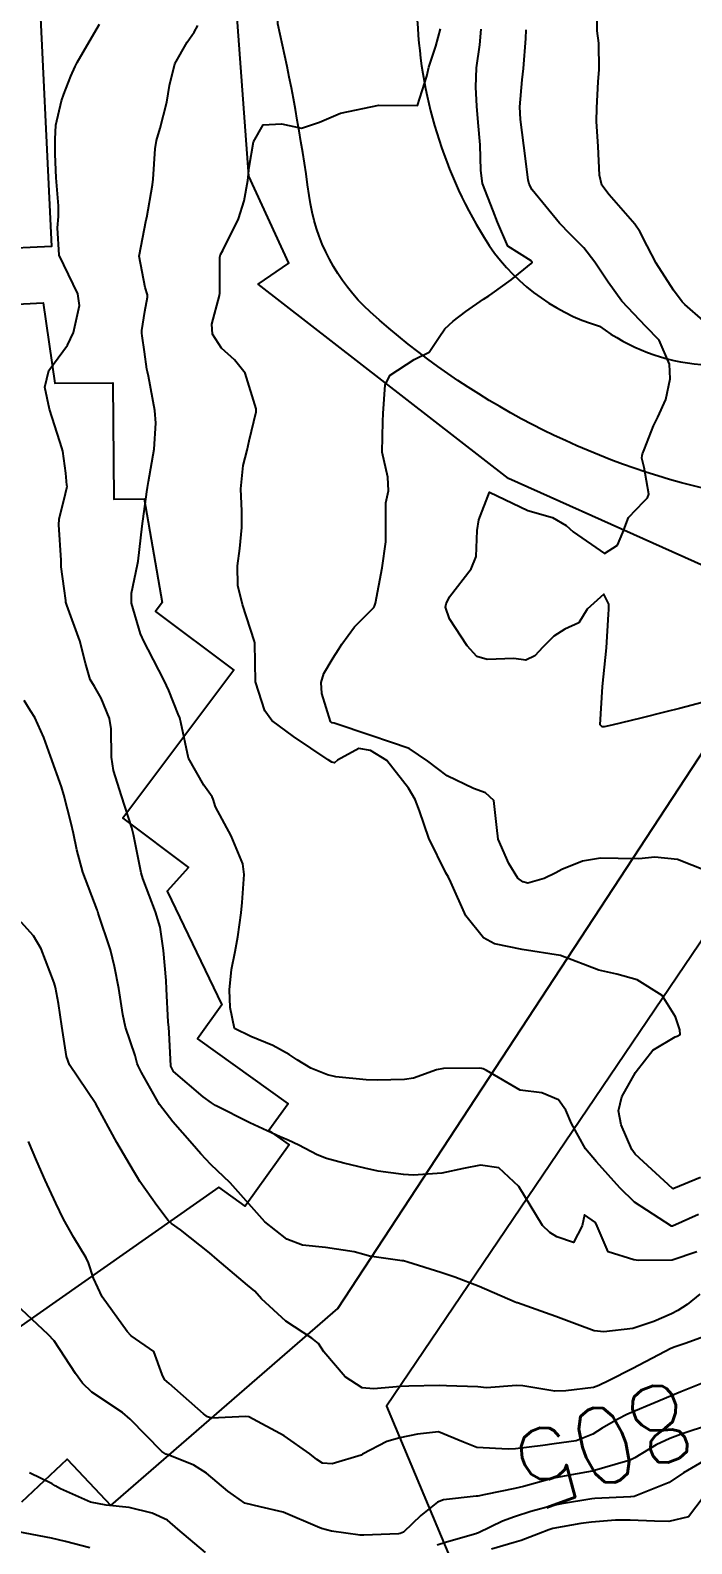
# Model space of a CAD drawing. Header units: metres. Extents: x 318500 to 325275, y 7408834 to 7428799.
# Drawn here: x 321662.2 to 321696.5, y 7423664.5 to 7423743 of the extents above; entities that cross this region are included whole.
import ezdxf
from ezdxf.enums import TextEntityAlignment as Align

# ---------------------------------------------------------------- set-up
doc = ezdxf.new("R2010")
doc.units = ezdxf.units.M
doc.header["$MEASUREMENT"] = 0
for name, color, linetype in [('Cotas', 45, 'Continuous'), ('Curvas de Nivel 1m', 11, 'Continuous'), ('Curvas de Nivel 5m', 15, 'Continuous'), ('Edificações', 30, 'Continuous'), ('Vias Primárias', 230, 'Continuous')]:
    doc.layers.add(name, color=color, linetype=linetype)
doc.styles.add('Style-STANDARD', font='STANDARD.shx')

msp = doc.modelspace()

# ---------------------------------------------------------------- linework, layer by layer
at = {"layer": 'Curvas de Nivel 1m', "flags": 128}
for points, elevation in [([(321697.121, 7423727.96), (321696.178, 7423728.792), (321696.041, 7423728.931), (321695.59, 7423729.535), (321694.683, 7423730.945), (321694.219, 7423731.828), (321693.843, 7423732.573), (321693.577, 7423732.96), (321692.253, 7423734.48), (321691.867, 7423734.986), (321691.752, 7423735.504), (321691.672, 7423736.989), (321691.601, 7423738.289), (321691.611, 7423738.99), (321691.685, 7423740.344), (321691.728, 7423740.989), (321691.713, 7423742.342), (321691.627, 7423742.991), (321691.652, 7423744.261)], 814), ([(321696.798, 7423679.637), (321695.523, 7423679.211), (321693.768, 7423679.192), (321693.523, 7423679.219), (321692.203, 7423679.646), (321691.634, 7423680.979), (321691.543, 7423681.156), (321690.975, 7423681.559), (321690.851, 7423680.987), (321690.402, 7423680.12), (321689.534, 7423680.415), (321689.173, 7423680.642), (321688.793, 7423681.011), (321687.57, 7423683.03), (321686.53, 7423683.996), (321685.581, 7423684.141), (321684.689, 7423683.958), (321683.576, 7423683.725), (321682.098, 7423683.625), (321681.575, 7423683.652), (321680.276, 7423683.828), (321679.578, 7423683.976), (321678.485, 7423684.247), (321677.583, 7423684.476), (321677.096, 7423684.678), (321676.149, 7423685.182), (321675.594, 7423685.44), (321675.187, 7423685.605), (321673.607, 7423686.328), (321671.827, 7423687.238), (321671.622, 7423687.365), (321671.181, 7423687.692), (321669.646, 7423688.999), (321669.515, 7423689.272), (321669.424, 7423691.03), (321669.404, 7423691.274), (321669.368, 7423691.581), (321669.286, 7423693.276), (321669.262, 7423693.722), (321669.139, 7423695.279), (321668.951, 7423696.491), (321668.711, 7423697.286), (321668.064, 7423699.008), (321667.974, 7423699.297), (321667.793, 7423700.168), (321667.571, 7423701.302), (321667.482, 7423701.635), (321666.95, 7423703.309), (321666.546, 7423704.617), (321666.427, 7423705.314), (321666.418, 7423706.779), (321666.331, 7423707.316), (321665.901, 7423708.375), (321665.546, 7423708.965), (321665.327, 7423709.329), (321665.08, 7423710.175), (321664.795, 7423711.337), (321664.121, 7423713.194), (321664.07, 7423713.349), (321664.058, 7423713.436), (321663.977, 7423714.055), (321663.826, 7423715.19), (321663.821, 7423715.353), (321663.821, 7423715.524), (321663.704, 7423717.355), (321663.723, 7423717.656), (321664.045, 7423718.984), (321664.122, 7423719.276), (321664.131, 7423719.349), (321664.125, 7423719.423), (321664.057, 7423720.033), (321663.905, 7423721.189), (321663.863, 7423721.353), (321663.748, 7423721.681), (321663.221, 7423723.363), (321662.98, 7423724.504), (321663.184, 7423725.364), (321664.143, 7423726.68), (321664.469, 7423727.347), (321664.78, 7423728.735), (321664.688, 7423729.345), (321664.195, 7423730.348), (321663.727, 7423731.357), (321663.629, 7423732.764), (321663.692, 7423733.358), (321663.69, 7423733.906), (321663.564, 7423735.36), (321663.51, 7423736.599), (321663.505, 7423737.362), (321663.552, 7423738.1), (321663.832, 7423739.357), (321663.961, 7423739.71), (321664.329, 7423740.633), (321664.546, 7423741.139), (321664.657, 7423741.347), (321665.271, 7423742.42), (321665.811, 7423743.335)], 809), ([(321696.993, 7423683.494), (321695.609, 7423682.92), (321695.583, 7423682.906), (321695.543, 7423682.92), (321693.596, 7423684.713), (321693.422, 7423684.953), (321692.877, 7423686.225), (321692.74, 7423686.963), (321692.904, 7423687.688), (321693.621, 7423688.95), (321693.651, 7423689.004), (321694.51, 7423690.099), (321695.678, 7423690.794), (321695.777, 7423690.83), (321695.932, 7423690.926), (321695.913, 7423691.157), (321695.689, 7423691.836), (321694.996, 7423692.937), (321693.712, 7423693.762), (321692.64, 7423694.042), (321691.719, 7423694.258), (321689.73, 7423695.01), (321687.733, 7423695.328), (321686.303, 7423695.618), (321685.739, 7423695.927), (321684.82, 7423697.069), (321684.036, 7423698.817), (321683.908, 7423699.079), (321683.783, 7423699.308), (321682.901, 7423701.099), (321682.414, 7423702.514), (321682.193, 7423703.106), (321681.839, 7423703.696), (321680.721, 7423705.127), (321679.868, 7423705.654), (321679.261, 7423705.754), (321678.158, 7423705.157), (321678, 7423705.016), (321677.858, 7423705.041), (321677.672, 7423705.163), (321675.878, 7423706.374), (321674.755, 7423707.207), (321674.392, 7423707.709), (321673.91, 7423709.22), (321673.865, 7423711.221), (321673.85, 7423711.313), (321673.224, 7423713.227), (321672.996, 7423714.213), (321672.977, 7423715.23), (321673.095, 7423716.138), (321673.191, 7423717.228), (321673.19, 7423718.075), (321673.137, 7423719.234), (321673.268, 7423720.438), (321673.464, 7423721.229), (321673.582, 7423721.723), (321673.944, 7423723.222), (321673.947, 7423723.378), (321673.364, 7423725.231), (321672.821, 7423725.924), (321672.143, 7423726.53), (321671.668, 7423727.255), (321671.644, 7423727.769), (321672.032, 7423729.251), (321672.049, 7423729.384), (321672.05, 7423731.252), (321672.085, 7423731.378), (321672.213, 7423731.599), (321673.023, 7423733.238), (321673.31, 7423734.168), (321673.498, 7423735.231), (321673.579, 7423735.922), (321673.805, 7423737.227), (321674.299, 7423738.112), (321675.258, 7423738.164), (321676.298, 7423737.945), (321677.225, 7423738.256), (321678.305, 7423738.72), (321680.31, 7423739.14), (321682.31, 7423739.11), (321682.795, 7423740.643), (321682.896, 7423741.104), (321683.262, 7423742.196), (321683.506, 7423743.099)], 811), ([(321697.283, 7423699.412), (321695.796, 7423699.995), (321694.621, 7423700.118), (321693.796, 7423700.038), (321692.717, 7423700.045), (321691.796, 7423700.059), (321690.871, 7423699.917), (321689.787, 7423699.477), (321689.485, 7423699.312), (321688.874, 7423699.019), (321688.031, 7423698.773), (321687.777, 7423698.831), (321687.519, 7423699.034), (321687.049, 7423699.783), (321686.495, 7423701.05), (321686.418, 7423701.653), (321686.276, 7423703.053), (321685.836, 7423703.462), (321685.219, 7423703.689), (321683.849, 7423704.34), (321682.84, 7423705.1), (321681.87, 7423705.748), (321680.909, 7423706.089), (321679.879, 7423706.433), (321677.986, 7423707.062), (321677.889, 7423707.087), (321677.787, 7423707.162), (321677.347, 7423708.618), (321677.314, 7423709.176), (321677.452, 7423709.64), (321677.929, 7423710.468), (321678.205, 7423710.897), (321678.378, 7423711.163), (321679.043, 7423712.064), (321679.968, 7423713.005), (321680.034, 7423713.074), (321680.077, 7423713.138), (321680.136, 7423713.302), (321680.47, 7423715.133), (321680.666, 7423716.474), (321680.672, 7423717.13), (321680.672, 7423718.499), (321680.798, 7423719.129), (321680.764, 7423719.836), (321680.468, 7423721.134), (321680.513, 7423722.714), (321680.525, 7423723.134), (321680.627, 7423724.628), (321680.898, 7423725.128), (321682.138, 7423725.946), (321682.919, 7423726.326), (321683.431, 7423727.097), (321683.718, 7423727.533), (321684.163, 7423727.928), (321684.816, 7423728.434), (321685.73, 7423729.067), (321686.003, 7423729.243), (321686.184, 7423729.359), (321687.169, 7423730.072), (321688.208, 7423730.922), (321688.249, 7423730.99), (321688.236, 7423731.03), (321688.21, 7423731.052), (321686.992, 7423731.822), (321686.452, 7423733.057), (321686.239, 7423733.654), (321685.684, 7423735.069), (321685.602, 7423735.738), (321685.565, 7423737.071), (321685.462, 7423738.233), (321685.385, 7423739.074), (321685.333, 7423740.066), (321685.364, 7423741.075), (321685.544, 7423742.259), (321685.603, 7423743.072)], 812), ([(321697.151, 7423708.16), (321695.899, 7423707.838), (321695.183, 7423707.651), (321693.894, 7423707.325), (321692.394, 7423706.972), (321691.987, 7423706.88), (321691.889, 7423706.884), (321691.785, 7423706.982), (321691.91, 7423708.98), (321692.104, 7423710.978), (321692.221, 7423712.721), (321692.24, 7423712.976), (321692.233, 7423713.237), (321691.978, 7423713.764), (321691.112, 7423712.993), (321690.674, 7423712.284), (321689.954, 7423711.946), (321689.378, 7423711.586), (321688.815, 7423711.021), (321688.396, 7423710.563), (321687.93, 7423710.335), (321687.31, 7423710.418), (321685.93, 7423710.379), (321685.388, 7423710.524), (321684.879, 7423711.076), (321683.961, 7423712.477), (321683.768, 7423713.092), (321683.794, 7423713.27), (321683.975, 7423713.625), (321685.095, 7423715.073), (321685.345, 7423715.724), (321685.396, 7423717.069), (321685.484, 7423717.613), (321686.05, 7423719.06), (321688.036, 7423718.099), (321689.314, 7423717.733), (321690.025, 7423717.318), (321690.384, 7423717.005), (321692.004, 7423715.881), (321692.676, 7423716.304), (321692.961, 7423716.966), (321693.256, 7423717.738), (321694.044, 7423718.577), (321694.234, 7423718.762), (321694.308, 7423718.947), (321694.064, 7423720.337), (321693.944, 7423720.827), (321693.958, 7423720.952), (321693.987, 7423721.036), (321694.074, 7423721.246), (321694.546, 7423722.493), (321694.77, 7423722.943), (321695.196, 7423723.857), (321695.418, 7423724.937), (321695.377, 7423725.698), (321694.836, 7423726.943), (321694.16, 7423727.647), (321692.911, 7423728.969), (321692.195, 7423729.957), (321691.515, 7423730.99), (321690.942, 7423731.724), (321690.224, 7423732.447), (321689.67, 7423733.016), (321688.256, 7423734.744), (321688.099, 7423735.032), (321688.043, 7423735.254), (321687.819, 7423737.037), (321687.647, 7423738.383), (321687.62, 7423739.04), (321687.738, 7423740.446), (321687.8, 7423741.038), (321687.923, 7423742.596), (321687.951, 7423743.036)], 813), ([(321696.961, 7423677.442), (321696.295, 7423676.912), (321695.81, 7423676.592), (321695.483, 7423676.429), (321694.564, 7423676.021), (321693.471, 7423675.671), (321691.979, 7423675.484), (321691.468, 7423675.545), (321690.598, 7423675.864), (321689.479, 7423676.281), (321688.952, 7423676.478), (321687.489, 7423676.989), (321687.459, 7423677), (321687.381, 7423677.032), (321685.502, 7423677.848), (321684.253, 7423678.328), (321683.512, 7423678.567), (321681.814, 7423679.106), (321681.585, 7423679.174), (321681.521, 7423679.183), (321679.811, 7423679.424), (321679.524, 7423679.501), (321679.023, 7423679.647), (321677.527, 7423679.868), (321676.341, 7423679.996), (321675.527, 7423680.296), (321674.384, 7423681.207), (321673.554, 7423682.13), (321672.583, 7423683.23), (321671.579, 7423684.181), (321671.061, 7423684.724), (321670.624, 7423685.254), (321669.607, 7423686.38), (321668.925, 7423687.28), (321667.992, 7423688.948), (321667.813, 7423689.298), (321667.771, 7423689.418), (321667.655, 7423689.832), (321667.162, 7423691.305), (321667.028, 7423691.958), (321666.816, 7423693.309), (321666.587, 7423694.441), (321666.378, 7423695.314), (321665.749, 7423697.22), (321665.723, 7423697.294), (321665.713, 7423697.321), (321665.691, 7423697.381), (321664.952, 7423699.332), (321664.63, 7423700.505), (321664.467, 7423701.34), (321664.341, 7423701.868), (321663.956, 7423703.348), (321663.836, 7423703.767), (321663.269, 7423705.359), (321662.917, 7423706.322), (321662.451, 7423707.372), (321662.227, 7423707.708), (321661.899, 7423708.251)], 808), ([(321697.143, 7423675.225), (321696.246, 7423674.912), (321695.667, 7423674.709), (321695.457, 7423674.621), (321694.829, 7423674.304), (321693.446, 7423673.566), (321692.257, 7423672.968), (321691.712, 7423672.699), (321691.434, 7423672.611), (321690, 7423672.425), (321689.431, 7423672.415), (321687.771, 7423672.689), (321687.435, 7423672.709), (321685.892, 7423672.594), (321685.434, 7423672.634), (321683.813, 7423672.697), (321683.434, 7423672.708), (321681.857, 7423672.68), (321681.433, 7423672.647), (321680.023, 7423672.539), (321679.432, 7423672.592), (321678.56, 7423673.149), (321677.453, 7423674.462), (321677.173, 7423674.88), (321676.822, 7423675.17), (321675.473, 7423676.047), (321674.216, 7423677.209), (321673.874, 7423677.594), (321673.497, 7423677.908), (321671.913, 7423679.236), (321671.515, 7423679.583), (321670.012, 7423680.784), (321669.538, 7423681.12), (321669.367, 7423681.273), (321668.79, 7423682.043), (321667.906, 7423683.295), (321667.775, 7423683.5), (321667.575, 7423683.838), (321666.706, 7423685.309), (321665.62, 7423687.32), (321664.262, 7423689.341), (321664.092, 7423689.781), (321663.855, 7423691.347), (321663.688, 7423692.521), (321663.531, 7423693.353), (321663.452, 7423693.605), (321662.79, 7423695.364), (321662.396, 7423696.03), (321661.744, 7423696.749)], 807), ([(321697.262, 7423672.902), (321695.961, 7423672.386), (321695.429, 7423672.16), (321694.572, 7423671.783), (321693.415, 7423671.304), (321693.173, 7423671.194), (321692.708, 7423670.961), (321691.889, 7423670.486), (321691.398, 7423670.175), (321690.54, 7423669.841), (321689.39, 7423669.674), (321688.81, 7423669.588), (321687.386, 7423669.413), (321687.015, 7423669.406), (321685.386, 7423669.486), (321684.687, 7423669.77), (321683.398, 7423670.296), (321682.304, 7423670.189), (321681.393, 7423669.988), (321680.717, 7423669.794), (321679.453, 7423669.139), (321679.38, 7423669.098), (321677.884, 7423668.646), (321677.375, 7423668.683), (321677.078, 7423668.866), (321676.721, 7423669.17), (321675.394, 7423670.095), (321673.551, 7423671.074), (321673.408, 7423671.104), (321671.625, 7423671.02), (321671.408, 7423671.09), (321671.206, 7423671.243), (321669.433, 7423672.805), (321669.19, 7423673.027), (321669.065, 7423673.276), (321668.63, 7423674.465), (321667.46, 7423675.278), (321667.431, 7423675.3), (321667.249, 7423675.516), (321665.956, 7423677.315), (321665.5, 7423678.279), (321665.248, 7423679.065), (321665.128, 7423679.326), (321664.482, 7423680.379), (321663.951, 7423681.344), (321663.552, 7423682.17), (321662.993, 7423683.359), (321662.552, 7423684.338), (321662.126, 7423685.372)], 806), ([(321697.344, 7423668.9), (321696.112, 7423668.173), (321695.367, 7423667.666), (321693.552, 7423666.947), (321693.382, 7423666.928), (321693.36, 7423666.923), (321691.5, 7423666.836), (321691.358, 7423666.822), (321689.782, 7423666.568), (321689.352, 7423666.486), (321688.189, 7423666.176), (321687.343, 7423665.9), (321686.712, 7423665.667), (321685.467, 7423665.058), (321685.368, 7423665.021), (321685.329, 7423665.009), (321683.817, 7423664.581), (321683.32, 7423664.416)], 804), ([(321671.312, 7423664.046), (321669.881, 7423665.262), (321669.337, 7423665.725), (321668.54, 7423666.084), (321667.346, 7423666.372), (321666.16, 7423666.499), (321665.35, 7423666.66), (321663.792, 7423667.344), (321663.519, 7423667.505), (321663.362, 7423667.598), (321662.183, 7423668.183)], 804), ([(321697.133, 7423666.902), (321696.363, 7423665.891), (321695.341, 7423665.653), (321694.599, 7423665.673), (321693.342, 7423665.72), (321692.585, 7423665.717), (321691.34, 7423665.623), (321690.777, 7423665.547), (321689.334, 7423665.286), (321689.113, 7423665.223), (321688.591, 7423665.011), (321687.682, 7423664.667), (321687.323, 7423664.559), (321686.142, 7423664.223)], 803), ([(321665.315, 7423664.292), (321664.041, 7423664.617), (321663.321, 7423664.783), (321661.593, 7423665.109)], 803)]:
    msp.add_lwpolyline(points, dxfattribs=dict(at, elevation=elevation))
at = {"layer": 'Curvas de Nivel 5m', "flags": 128}
for points, elevation in [([(321696.885, 7423681.571), (321695.541, 7423680.966), (321695.492, 7423680.97), (321693.559, 7423682.226), (321692.799, 7423682.962), (321691.59, 7423684.316), (321691.018, 7423684.986), (321690.305, 7423686.301), (321689.999, 7423686.996), (321689.628, 7423687.528), (321688.752, 7423687.895), (321687.635, 7423688.038), (321685.886, 7423689.056), (321685.722, 7423689.13), (321685.651, 7423689.152), (321685.541, 7423689.172), (321683.651, 7423689.158), (321683.299, 7423689.085), (321682.1, 7423688.647), (321681.642, 7423688.578), (321680.221, 7423688.551), (321679.641, 7423688.567), (321678.075, 7423688.724), (321677.645, 7423688.82), (321676.776, 7423689.173), (321676.07, 7423689.599), (321675.657, 7423689.874), (321674.803, 7423690.345), (321673.666, 7423690.815), (321672.807, 7423691.229), (321672.594, 7423692.324), (321672.551, 7423693.231), (321672.652, 7423694.295), (321672.851, 7423695.229), (321672.986, 7423695.979), (321673.157, 7423697.226), (321673.211, 7423697.773), (321673.318, 7423699.225), (321673.242, 7423699.772), (321672.639, 7423701.232), (321671.825, 7423702.734), (321671.71, 7423703.122), (321671.66, 7423703.243), (321671.228, 7423703.86), (321670.435, 7423705.261), (321670.038, 7423707.117), (321670.003, 7423707.268), (321669.97, 7423707.348), (321669.893, 7423707.535), (321669.401, 7423708.773), (321669.172, 7423709.281), (321668.336, 7423710.892), (321668.128, 7423711.297), (321667.946, 7423711.713), (321667.47, 7423713.305), (321667.466, 7423713.814), (321667.783, 7423715.302), (321667.813, 7423715.482), (321668.02, 7423717.3), (321668.271, 7423719.073), (321668.303, 7423719.296), (321668.359, 7423719.601), (321668.646, 7423721.291), (321668.739, 7423722.641), (321668.679, 7423723.291), (321668.355, 7423725.068), (321668.302, 7423725.297), (321668.271, 7423725.438), (321668.14, 7423726.336), (321668.021, 7423727.173), (321668.007, 7423727.302), (321668.011, 7423727.443), (321668.167, 7423728.427), (321668.303, 7423729.173), (321668.302, 7423729.298), (321668.185, 7423729.666), (321667.876, 7423731.305), (321668.229, 7423733.178), (321668.264, 7423733.299), (321668.553, 7423734.998), (321668.588, 7423735.295), (321668.706, 7423736.871), (321668.77, 7423737.293), (321668.952, 7423737.946), (321669.309, 7423739.285), (321669.444, 7423740.162), (321669.725, 7423741.279), (321670.357, 7423742.406), (321670.718, 7423742.913), (321670.912, 7423743.265)], 810), ([(321697.406, 7423670.645), (321696.098, 7423670.215), (321695.395, 7423669.952), (321694.697, 7423669.624), (321693.574, 7423668.947), (321693.379, 7423668.852), (321693.22, 7423668.794), (321691.373, 7423668.258), (321690.292, 7423668.07), (321689.369, 7423667.896), (321687.814, 7423667.472), (321687.363, 7423667.362), (321685.827, 7423667.053), (321685.444, 7423666.973), (321685.358, 7423666.958), (321683.657, 7423666.775), (321683.354, 7423666.662), (321682.481, 7423665.955), (321681.586, 7423665.106), (321681.409, 7423665.028), (321681.329, 7423665.016), (321679.529, 7423664.935), (321679.327, 7423664.94), (321677.848, 7423665.155), (321677.332, 7423665.285), (321677.12, 7423665.377), (321675.344, 7423666.139), (321674.146, 7423666.41), (321673.351, 7423666.595), (321672.47, 7423667.229), (321671.369, 7423668.166), (321670.701, 7423668.578), (321669.378, 7423669.109), (321669.259, 7423669.152), (321669.039, 7423669.275), (321667.405, 7423670.966), (321667.001, 7423671.304), (321665.42, 7423672.354), (321664.921, 7423672.823), (321664.559, 7423673.333), (321663.455, 7423675.016), (321663.145, 7423675.355), (321661.483, 7423676.902)], 805)]:
    msp.add_lwpolyline(points, dxfattribs=dict(at, elevation=elevation))
at = {"layer": 'Edificações'}
for points in [[(321661.79, 7423666.663), (321664.14, 7423668.88), (321666.4, 7423666.484), (321678.182, 7423676.707), (321702.004, 7423713.047), (321687.036, 7423719.773), (321674.043, 7423729.855), (321675.635, 7423730.938), (321673.555, 7423735.453), (321672.528, 7423749.561), (321672.287, 7423760.329), (321674.577, 7423772.545), (321675.081, 7423775.428), (321663.622, 7423777.235), (321663.343, 7423763.507), (321657.59, 7423763.136)], [(321656.033, 7423747.137), (321662.62, 7423746.555), (321663.322, 7423731.798), (321660.339, 7423731.656)], [(321731.619, 7423743.914), (321732.888, 7423743.019), (321731.585, 7423741.171), (321730.329, 7423742.057), (321725.208, 7423734.798), (321726.222, 7423734.083), (321721.679, 7423726.733), (321720.325, 7423728.205), (321709.878, 7423712.09), (321710.7, 7423710.931), (321709.729, 7423708.978), (321706.586, 7423709.895), (321680.705, 7423671.635), (321685.246, 7423660.788)], [(321660.477, 7423728.76), (321662.889, 7423728.875), (321663.498, 7423724.706), (321666.501, 7423724.735), (321666.559, 7423718.697), (321668.132, 7423718.712), (321669.07, 7423713.328), (321668.72, 7423712.862), (321672.783, 7423709.812), (321667.019, 7423702.135), (321670.424, 7423699.579), (321669.314, 7423698.358), (321672.154, 7423692.449), (321670.894, 7423690.689), (321675.593, 7423687.326), (321674.604, 7423685.945), (321675.654, 7423685.194), (321673.373, 7423682.009), (321672.001, 7423682.991), (321656.577, 7423672.189)]]:
    msp.add_lwpolyline(points, dxfattribs=at)
at = {"layer": 'Vias Primárias'}
for points in [[(321855.665, 7423908.57), (321839.244, 7423884.016), (321828.748, 7423869.312), (321816.309, 7423851.048), (321804.124, 7423836.796), (321789.937, 7423822.394), (321771.137, 7423801.491), (321755.264, 7423783.521), (321740.464, 7423762.737), (321730.22, 7423747.374), (321719.054, 7423731.753, -0.056954), (321710.564, 7423722.35, -0.239612), (321697.878, 7423719.081, -0.130515), (321679.859, 7423728.408, -0.17637), (321676.683, 7423734.443, 0.022057), (321675.067, 7423743.356, -0.012746), (321675.261, 7423757.127, -0.035333), (321681.956, 7423794.168, -0.082933), (321693.992, 7423821.521, 0.028527), (321722.296, 7423863.707, 0.016153), (321744.648, 7423899.024, 0.100928), (321760.389, 7423930.123, 0.109062), (321761.541, 7423966.455, 0.041906)], [(321682.278, 7423744.352, 0.1368), (321685.761, 7423732.265, 0.183643), (321691.749, 7423727.665, 0.138504), (321697.021, 7423725.671, 0.401454), (321709.611, 7423730.016), (321720.825, 7423745.566)]]:
    msp.add_lwpolyline(points, format="xyb", dxfattribs=at)

# ---------------------------------------------------------------- texts
at = {"layer": 'Cotas', "style": 'Style-STANDARD'}
msp.add_text('805', height=4, rotation=200.36727, dxfattribs=at).set_placement((321691.987, 7423669.612, 805), align=Align.MIDDLE_CENTER)

doc.saveas('drawing.dxf')
